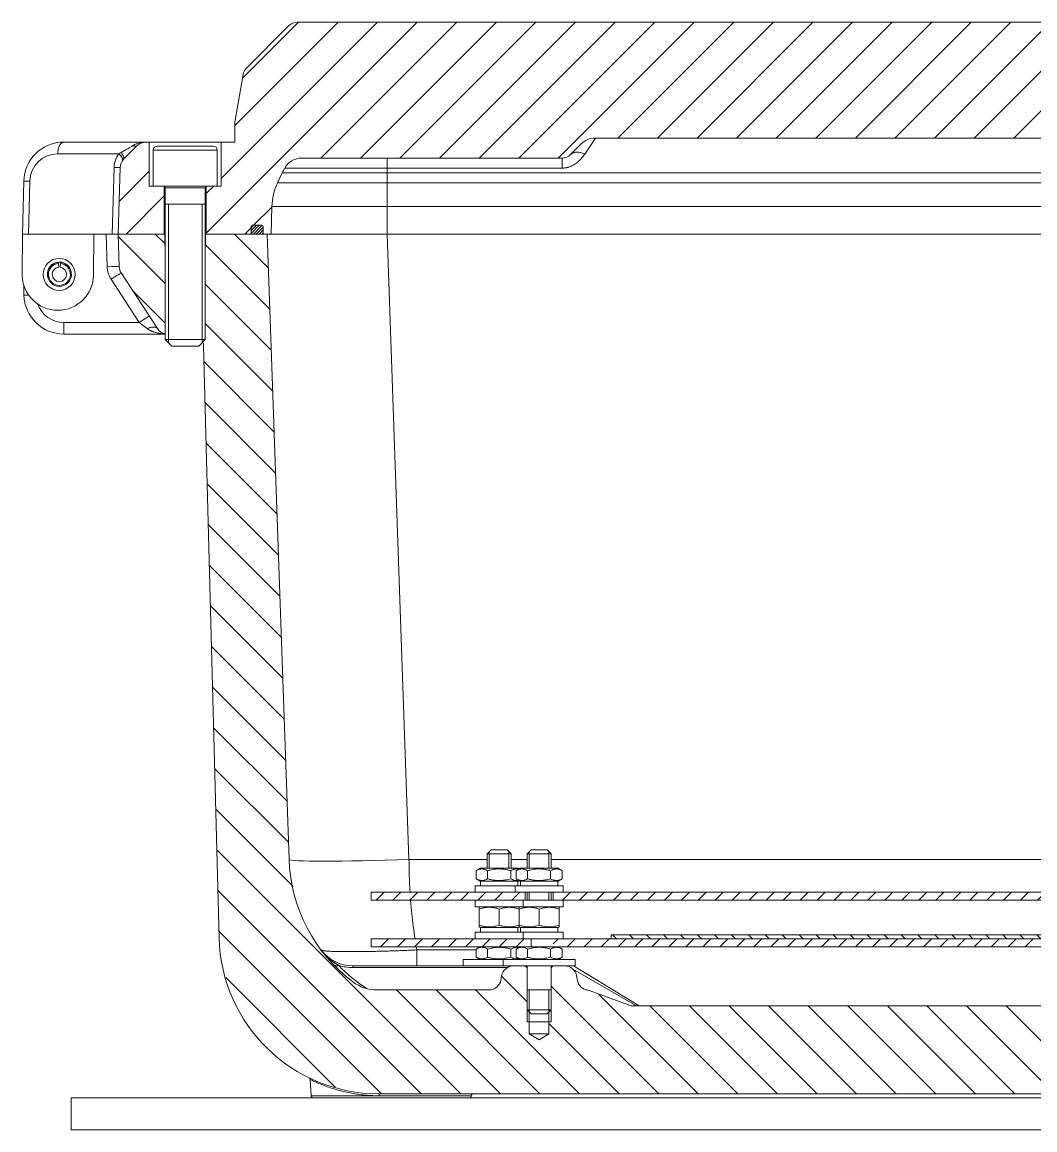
# Model space of a CAD drawing. Header units: millimetres. Extents: x -1133 to 1382, y -1174 to 1187.
# Drawn here: x -262.3 to -9, y 846.4 to 1123.4 of the extents above; entities that cross this region are included whole.
import ezdxf

# ---------------------------------------------------------------- set-up
doc = ezdxf.new("R2010")
doc.units = ezdxf.units.MM
doc.linetypes.add('K5LT_THIN', pattern=[0])
pattern_1 = [(45, (0, 0), (-2.12132, 2.12132), [])]

# ---------------------------------------------------------------- blocks, each defined once
blk = doc.blocks.new('U19')
h = blk.add_hatch()
h.set_pattern_fill('', angle=45, style=0, pattern_type=0)
h.set_pattern_definition(pattern_1)
h.paths.add_polyline_path([(-129.49, 903.85), (129.51, 903.85), (129.51, 905.85), (-129.49, 905.85)])
h.paths.add_polyline_path([(-174.99, 903.85), (-136.49, 903.85), (-136.49, 905.85), (-174.99, 905.85)])
h.paths.add_polyline_path([(136.51, 903.85), (175.01, 903.85), (175.01, 905.85), (136.51, 905.85)])
h = blk.add_hatch()
h.set_pattern_fill('', angle=-45, style=0, pattern_type=0)
h.set_pattern_definition([(-45, (0, 0), (2.12132, 2.12132), [])])
h.paths.add_polyline_path([(115.01, 895.25), (-114.99, 895.25), (-114.99, 894.25), (115.01, 894.25)])
h = blk.add_hatch()
h.set_pattern_fill('', angle=45, style=0, pattern_type=0)
h.set_pattern_definition(pattern_1)
h.paths.add_polyline_path([(-129.49, 892.25), (129.51, 892.25), (129.51, 894.25), (-129.49, 894.25)])
h.paths.add_polyline_path([(-174.99, 892.25), (-136.49, 892.25), (-136.49, 894.25), (-174.99, 894.25)])
h.paths.add_polyline_path([(136.51, 892.25), (175.01, 892.25), (175.01, 894.25), (136.51, 894.25)])
at = {"color": 7, "linetype": 'K5LT_THIN', "lineweight": 18}
for p, q in [((-145.99, 915.45), (-144.99, 916.45)), ((-145.99, 911.85), (-145.99, 915.45)), ((-145.99, 915.45), (-142.99, 915.45)), ((-145.45, 915.45), (-145.45, 915.99)), ((-145.45, 911.85), (-145.45, 915.45)), ((-144.99, 916.45), (-142.99, 916.45)), ((-142.99, 916.45), (-140.99, 916.45)), ((-142.99, 915.45), (-139.99, 915.45)), ((-139.99, 915.45), (-140.99, 916.45)), ((-140.53, 915.45), (-140.53, 915.99)), ((-140.53, 911.85), (-140.53, 915.45)), ((-139.99, 911.85), (-139.99, 915.45)), ((-135.99, 915.45), (-134.99, 916.45)), ((-135.99, 911.85), (-135.99, 915.45)), ((-135.99, 915.45), (-132.99, 915.45)), ((-135.45, 915.45), (-135.45, 915.99)), ((-135.45, 911.85), (-135.45, 915.45)), ((-134.99, 916.45), (-132.99, 916.45)), ((-132.99, 916.45), (-130.99, 916.45)), ((-132.99, 915.45), (-129.99, 915.45)), ((-129.99, 915.45), (-130.99, 916.45)), ((-130.53, 915.45), (-130.53, 915.99)), ((-130.53, 911.85), (-130.53, 915.45)), ((-129.99, 911.85), (-129.99, 915.45)), ((-148.76, 911.26), (-147.74, 911.85)), ((-138.24, 911.85), (-147.74, 911.85)), ((-135.99, 914.05), (-139.99, 914.05)), ((-138.76, 911.26), (-137.74, 911.85)), ((-137.99, 911.7), (-138.24, 911.85)), ((-128.24, 911.85), (-137.74, 911.85)), ((-127.21, 911.26), (-128.24, 911.85)), ((-148.76, 909.24), (-148.76, 911.26)), ((-147.74, 908.65), (-148.76, 909.24)), ((-138.24, 908.65), (-147.74, 908.65)), ((-147.64, 907.45), (-147.64, 908.65)), ((-145.87, 909.24), (-145.87, 911.26)), ((-140.1, 909.24), (-140.1, 911.26)), ((-138.76, 909.24), (-138.76, 911.26)), ((-137.74, 908.65), (-138.76, 909.24)), ((-138.34, 907.45), (-138.34, 908.65)), ((-138.24, 908.65), (-137.99, 908.79)), ((-128.24, 908.65), (-137.74, 908.65)), ((-137.64, 907.45), (-137.64, 908.65)), ((-135.87, 909.24), (-135.87, 911.26)), ((-130.1, 909.24), (-130.1, 911.26)), ((-128.34, 907.45), (-128.34, 908.65)), ((-128.24, 908.65), (-127.21, 909.24)), ((-127.21, 909.24), (-127.21, 911.26)), ((-174.99, 905.85), (-174.99, 903.85)), ((-138.99, 905.85), (-174.99, 905.85)), ((-148.99, 905.85), (-148.99, 907.45)), ((-148.99, 907.45), (-138.99, 907.45)), ((-138.99, 907.45), (-126.99, 907.45)), ((-138.99, 905.85), (-138.99, 907.45)), ((-138.99, 905.85), (-126.99, 905.85)), ((-136.49, 903.85), (-136.49, 905.85)), ((-135.99, 903.85), (-135.99, 905.85)), ((-135.45, 903.85), (-135.45, 905.85)), ((-130.53, 903.85), (-130.53, 905.85)), ((-129.99, 903.85), (-129.99, 905.85)), ((-129.49, 903.85), (-129.49, 905.85)), ((-126.99, 905.85), (-126.99, 907.45)), ((127.01, 905.85), (-126.99, 905.85)), ((-148.99, 903.85), (-174.99, 903.85)), ((-148.99, 903.85), (-136.99, 903.85)), ((-148.99, 902.25), (-148.99, 903.85)), ((-136.99, 902.25), (-136.99, 903.85)), ((-136.99, 903.85), (-126.99, 903.85)), ((-126.99, 902.25), (-126.99, 903.85)), ((127.01, 903.85), (-126.99, 903.85)), ((-148.99, 902.25), (-136.99, 902.25)), ((-147.74, 902.25), (-147.99, 902.1)), ((-147.74, 902.25), (-147.99, 902.1)), ((-147.99, 901.66), (-147.99, 902.1)), ((-147.99, 901.66), (-147.99, 897.64)), ((-142.99, 901.66), (-142.99, 897.64)), ((-138.24, 902.25), (-137.99, 902.1)), ((-138.24, 902.25), (-137.99, 902.1)), ((-137.74, 902.25), (-137.99, 902.1)), ((-137.99, 902.1), (-137.99, 901.66)), ((-137.99, 901.66), (-137.99, 897.64)), ((-136.99, 902.25), (-126.99, 902.25)), ((-132.99, 901.66), (-132.99, 897.64)), ((-128.24, 902.25), (-127.99, 902.1)), ((-127.99, 902.1), (-127.99, 901.66)), ((-127.99, 901.66), (-127.99, 897.64)), ((-147.99, 897.19), (-147.99, 897.64)), ((-137.99, 897.64), (-137.99, 897.19)), ((-127.99, 897.64), (-127.99, 897.19)), ((-136.99, 895.85), (-148.99, 895.85)), ((-148.99, 895.85), (-148.99, 894.25)), ((-147.99, 897.19), (-147.74, 897.05)), ((-147.99, 897.19), (-147.74, 897.05)), ((-147.74, 897.05), (-138.24, 897.05)), ((-138.34, 897.05), (-138.34, 895.85)), ((-137.99, 897.19), (-138.24, 897.05)), ((-137.99, 897.19), (-138.24, 897.05)), ((-137.99, 897.19), (-137.74, 897.05)), ((-137.74, 897.05), (-128.24, 897.05)), ((-136.99, 895.85), (-136.99, 894.25)), ((-126.99, 895.85), (-136.99, 895.85)), ((-128.34, 897.05), (-128.34, 895.85)), ((-127.99, 897.19), (-128.24, 897.05)), ((-126.99, 895.85), (-126.99, 894.25)), ((-114.99, 894.25), (-114.99, 895.25)), ((-114.99, 895.25), (115.01, 895.25)), ((-174.99, 892.25), (-174.99, 894.25)), ((-174.99, 894.25), (-134.99, 894.25)), ((-174.99, 892.25), (-134.99, 892.25)), ((-148.76, 891.66), (-147.74, 892.25)), ((-138.76, 891.66), (-137.74, 892.25)), ((-137.99, 892.1), (-138.24, 892.25)), ((-134.99, 892.25), (-134.99, 894.25)), ((-134.99, 894.25), (135.01, 894.25)), ((-134.99, 892.25), (135.01, 892.25)), ((-127.21, 891.66), (-128.24, 892.25)), ((-148.76, 889.64), (-148.76, 891.66)), ((-147.74, 889.05), (-148.76, 889.64)), ((-145.87, 889.64), (-145.87, 891.66)), ((-140.1, 889.64), (-140.1, 891.66)), ((-138.76, 889.64), (-138.76, 891.66)), ((-137.74, 889.05), (-138.76, 889.64)), ((-138.24, 889.05), (-137.99, 889.19)), ((-135.87, 889.64), (-135.87, 891.66)), ((-130.1, 889.64), (-130.1, 891.66)), ((-128.24, 889.05), (-127.21, 889.64)), ((-127.21, 889.64), (-127.21, 891.66)), ((-151.99, 887.45), (-151.99, 889.05)), ((-151.99, 889.05), (-141.99, 889.05)), ((-151.99, 887.45), (-141.99, 887.45)), ((-141.99, 889.05), (-123.99, 889.05)), ((-141.99, 887.45), (-141.99, 889.05)), ((-141.99, 887.45), (-123.99, 887.45)), ((-135.99, 876.45), (-135.99, 887.45)), ((-129.99, 876.45), (-129.99, 887.45)), ((-123.99, 887.45), (-123.99, 889.05)), ((-135.99, 881.45), (-132.99, 881.45)), ((-135.45, 876.45), (-135.45, 881.45)), ((-132.99, 881.45), (-129.99, 881.45)), ((-130.53, 876.45), (-130.53, 881.45)), ((-135.99, 876.45), (-134.99, 875.45)), ((-135.99, 876.45), (-132.99, 876.45)), ((-134.99, 875.45), (-132.99, 875.45)), ((-132.99, 876.45), (-129.99, 876.45)), ((-132.99, 875.45), (-130.99, 875.45)), ((-129.99, 876.45), (-130.99, 875.45))]:
    blk.add_line(p, q, dxfattribs=at)
for centre, start_param, end_param in [((-142.99, 897.68), 4.761564, 4.855965), ((-142.99, 895.22), 4.616121, 4.663214), ((-132.99, 897.68), 4.761564, 4.855965), ((-132.99, 895.22), 4.616121, 4.663214)]:
    blk.add_ellipse(centre, major_axis=(0, -12.78), ratio=0.36397, start_param=start_param, end_param=end_param, dxfattribs=at)
for points, knots in [([(-145.87, 911.26), (-146.07, 911.37), (-146.34, 911.5), (-146.69, 911.62), (-146.9, 911.67), (-147.09, 911.69), (-147.27, 911.7), (-147.46, 911.7), (-147.67, 911.68), (-147.93, 911.62), (-148.29, 911.5), (-148.58, 911.36), (-148.76, 911.26)], [0, 0, 0, 0, 2.66649, 3.810425, 4.700444, 5.503844, 6.294351, 7.038845, 8.091005, 9.12096, 10.454936, 13, 13, 13, 13]), ([(-140.1, 911.26), (-140.35, 911.33), (-140.74, 911.43), (-141.3, 911.55), (-141.74, 911.62), (-142.16, 911.67), (-142.54, 911.69), (-142.89, 911.7), (-143.22, 911.7), (-143.6, 911.68), (-144.06, 911.64), (-144.84, 911.53), (-145.46, 911.38), (-145.87, 911.26)], [0, 0, 0, 0, 1.896477, 2.871604, 4.103535, 5.062016, 5.927217, 6.778532, 7.580294, 8.339144, 9.455768, 10.905857, 14, 14, 14, 14]), ([(-138.11, 911.63), (-138.18, 911.65), (-138.33, 911.68), (-138.56, 911.7), (-138.75, 911.7), (-138.91, 911.69), (-139.06, 911.67), (-139.24, 911.63), (-139.59, 911.52), (-139.88, 911.38), (-140.1, 911.26)], [0, 0, 0, 0, 1.222681, 2.461846, 3.711825, 4.338362, 5.163593, 6.155886, 7.290889, 11, 11, 11, 11]), ([(-135.87, 911.26), (-136.07, 911.37), (-136.34, 911.5), (-136.69, 911.62), (-136.9, 911.67), (-137.09, 911.69), (-137.27, 911.7), (-137.46, 911.7), (-137.67, 911.68), (-137.93, 911.62), (-138.29, 911.5), (-138.58, 911.36), (-138.76, 911.26)], [0, 0, 0, 0, 2.66649, 3.810425, 4.700444, 5.503844, 6.294351, 7.038845, 8.091005, 9.12096, 10.454936, 13, 13, 13, 13]), ([(-130.1, 911.26), (-130.35, 911.33), (-130.74, 911.43), (-131.3, 911.55), (-131.74, 911.62), (-132.16, 911.67), (-132.54, 911.69), (-132.89, 911.7), (-133.22, 911.7), (-133.6, 911.68), (-134.06, 911.64), (-134.84, 911.53), (-135.46, 911.38), (-135.87, 911.26)], [0, 0, 0, 0, 1.896477, 2.871604, 4.103535, 5.062016, 5.927217, 6.778532, 7.580294, 8.339144, 9.455768, 10.905857, 14, 14, 14, 14]), ([(-127.21, 911.26), (-127.41, 911.37), (-127.68, 911.5), (-128.03, 911.62), (-128.24, 911.67), (-128.43, 911.69), (-128.61, 911.7), (-128.8, 911.7), (-129.01, 911.68), (-129.27, 911.62), (-129.63, 911.5), (-129.92, 911.36), (-130.1, 911.26)], [0, 0, 0, 0, 2.66649, 3.810425, 4.700444, 5.503844, 6.294351, 7.038845, 8.091005, 9.12096, 10.454936, 13, 13, 13, 13]), ([(-148.76, 909.24), (-148.57, 909.13), (-148.29, 908.99), (-147.94, 908.88), (-147.73, 908.83), (-147.54, 908.8), (-147.37, 908.79), (-147.17, 908.79), (-146.96, 908.82), (-146.7, 908.87), (-146.34, 908.99), (-146.06, 909.13), (-145.87, 909.24)], [0, 0, 0, 0, 2.66649, 3.810425, 4.700444, 5.503844, 6.294351, 7.038845, 8.091005, 9.12096, 10.454936, 13, 13, 13, 13]), ([(-145.87, 909.24), (-145.62, 909.16), (-145.23, 909.06), (-144.67, 908.95), (-144.23, 908.88), (-143.81, 908.83), (-143.44, 908.8), (-143.09, 908.79), (-142.75, 908.79), (-142.38, 908.81), (-141.91, 908.85), (-141.13, 908.97), (-140.51, 909.12), (-140.1, 909.24)], [0, 0, 0, 0, 1.896477, 2.871604, 4.103535, 5.062016, 5.927217, 6.778532, 7.580294, 8.339144, 9.455768, 10.905857, 14, 14, 14, 14]), ([(-140.1, 909.24), (-139.99, 909.17), (-139.81, 909.08), (-139.57, 908.97), (-139.35, 908.9), (-139.12, 908.84), (-138.89, 908.8), (-138.7, 908.79), (-138.52, 908.79), (-138.32, 908.81), (-138.18, 908.84), (-138.11, 908.86)], [0, 0, 0, 0, 2.124958, 3.286134, 4.411375, 6.125972, 7.340072, 8.514982, 9.485884, 10.646913, 12, 12, 12, 12]), ([(-138.76, 909.24), (-138.57, 909.13), (-138.29, 908.99), (-137.94, 908.88), (-137.73, 908.83), (-137.54, 908.8), (-137.37, 908.79), (-137.17, 908.79), (-136.96, 908.82), (-136.7, 908.87), (-136.34, 908.99), (-136.06, 909.13), (-135.87, 909.24)], [0, 0, 0, 0, 2.66649, 3.810425, 4.700444, 5.503844, 6.294351, 7.038845, 8.091005, 9.12096, 10.454936, 13, 13, 13, 13]), ([(-135.87, 909.24), (-135.62, 909.16), (-135.23, 909.06), (-134.67, 908.95), (-134.23, 908.88), (-133.81, 908.83), (-133.44, 908.8), (-133.09, 908.79), (-132.75, 908.79), (-132.38, 908.81), (-131.91, 908.85), (-131.13, 908.97), (-130.51, 909.12), (-130.1, 909.24)], [0, 0, 0, 0, 1.896477, 2.871604, 4.103535, 5.062016, 5.927217, 6.778532, 7.580294, 8.339144, 9.455768, 10.905857, 14, 14, 14, 14]), ([(-130.1, 909.24), (-129.91, 909.13), (-129.63, 908.99), (-129.28, 908.88), (-129.07, 908.83), (-128.88, 908.8), (-128.71, 908.79), (-128.51, 908.79), (-128.3, 908.82), (-128.04, 908.87), (-127.68, 908.99), (-127.4, 909.13), (-127.21, 909.24)], [0, 0, 0, 0, 2.66649, 3.810425, 4.700444, 5.503844, 6.294351, 7.038845, 8.091005, 9.12096, 10.454936, 13, 13, 13, 13]), ([(-142.99, 901.66), (-143.27, 901.75), (-143.68, 901.87), (-144.23, 901.99), (-144.59, 902.05), (-144.94, 902.08), (-145.25, 902.1), (-145.59, 902.11), (-145.97, 902.09), (-146.42, 902.04), (-147.09, 901.93), (-147.63, 901.78), (-147.99, 901.66)], [0, 0, 0, 0, 2.259309, 3.219175, 4.306071, 5.100503, 5.904859, 6.674572, 7.743491, 8.780356, 10.126867, 13, 13, 13, 13]), ([(-137.99, 901.66), (-138.27, 901.75), (-138.68, 901.87), (-139.23, 901.99), (-139.59, 902.05), (-139.94, 902.08), (-140.25, 902.1), (-140.59, 902.11), (-140.97, 902.09), (-141.42, 902.04), (-142.09, 901.93), (-142.63, 901.78), (-142.99, 901.66)], [0, 0, 0, 0, 2.259309, 3.219175, 4.306071, 5.100503, 5.904859, 6.674572, 7.743491, 8.780356, 10.126867, 13, 13, 13, 13]), ([(-132.99, 901.66), (-133.27, 901.75), (-133.68, 901.87), (-134.23, 901.99), (-134.59, 902.05), (-134.94, 902.08), (-135.25, 902.1), (-135.59, 902.11), (-135.97, 902.09), (-136.42, 902.04), (-137.09, 901.93), (-137.63, 901.78), (-137.99, 901.66)], [0, 0, 0, 0, 2.259309, 3.219175, 4.306071, 5.100503, 5.904859, 6.674572, 7.743491, 8.780356, 10.126867, 13, 13, 13, 13]), ([(-127.99, 901.66), (-128.27, 901.75), (-128.68, 901.87), (-129.23, 901.99), (-129.59, 902.05), (-129.94, 902.08), (-130.25, 902.1), (-130.59, 902.11), (-130.97, 902.09), (-131.42, 902.04), (-132.09, 901.93), (-132.63, 901.78), (-132.99, 901.66)], [0, 0, 0, 0, 2.259309, 3.219175, 4.306071, 5.100503, 5.904859, 6.674572, 7.743491, 8.780356, 10.126867, 13, 13, 13, 13]), ([(-147.99, 897.64), (-147.7, 897.54), (-147.3, 897.43), (-146.75, 897.31), (-146.38, 897.25), (-146.03, 897.21), (-145.72, 897.19), (-145.38, 897.19), (-145.01, 897.21), (-144.56, 897.25), (-143.88, 897.37), (-143.35, 897.52), (-142.99, 897.64)], [0, 0, 0, 0, 2.259309, 3.219175, 4.306071, 5.100503, 5.904859, 6.674572, 7.743491, 8.780356, 10.126867, 13, 13, 13, 13]), ([(-142.99, 897.64), (-142.7, 897.54), (-142.3, 897.43), (-141.75, 897.31), (-141.38, 897.25), (-141.03, 897.21), (-140.72, 897.19), (-140.38, 897.19), (-140.01, 897.21), (-139.56, 897.25), (-138.88, 897.37), (-138.35, 897.52), (-137.99, 897.64)], [0, 0, 0, 0, 2.259309, 3.219175, 4.306071, 5.100503, 5.904859, 6.674572, 7.743491, 8.780356, 10.126867, 13, 13, 13, 13]), ([(-137.99, 897.64), (-137.7, 897.54), (-137.3, 897.43), (-136.75, 897.31), (-136.38, 897.25), (-136.03, 897.21), (-135.72, 897.19), (-135.38, 897.19), (-135.01, 897.21), (-134.56, 897.25), (-133.88, 897.37), (-133.35, 897.52), (-132.99, 897.64)], [0, 0, 0, 0, 2.259309, 3.219175, 4.306071, 5.100503, 5.904859, 6.674572, 7.743491, 8.780356, 10.126867, 13, 13, 13, 13]), ([(-132.99, 897.64), (-132.7, 897.54), (-132.3, 897.43), (-131.75, 897.31), (-131.38, 897.25), (-131.03, 897.21), (-130.72, 897.19), (-130.38, 897.19), (-130.01, 897.21), (-129.56, 897.25), (-128.88, 897.37), (-128.35, 897.52), (-127.99, 897.64)], [0, 0, 0, 0, 2.259309, 3.219175, 4.306071, 5.100503, 5.904859, 6.674572, 7.743491, 8.780356, 10.126867, 13, 13, 13, 13]), ([(-145.87, 891.66), (-146.07, 891.77), (-146.34, 891.9), (-146.69, 892.02), (-146.9, 892.07), (-147.09, 892.09), (-147.27, 892.1), (-147.46, 892.1), (-147.67, 892.08), (-147.93, 892.02), (-148.29, 891.9), (-148.58, 891.76), (-148.76, 891.66)], [0, 0, 0, 0, 2.66649, 3.810425, 4.700444, 5.503844, 6.294351, 7.038845, 8.091005, 9.12096, 10.454936, 13, 13, 13, 13]), ([(-140.1, 891.66), (-140.35, 891.73), (-140.74, 891.83), (-141.3, 891.95), (-141.74, 892.02), (-142.16, 892.07), (-142.54, 892.09), (-142.89, 892.1), (-143.22, 892.1), (-143.6, 892.08), (-144.06, 892.04), (-144.84, 891.93), (-145.46, 891.78), (-145.87, 891.66)], [0, 0, 0, 0, 1.896477, 2.871604, 4.103535, 5.062016, 5.927217, 6.778532, 7.580294, 8.339144, 9.455768, 10.905857, 14, 14, 14, 14]), ([(-138.11, 892.03), (-138.18, 892.05), (-138.33, 892.08), (-138.56, 892.1), (-138.75, 892.1), (-138.91, 892.09), (-139.06, 892.07), (-139.24, 892.03), (-139.59, 891.92), (-139.88, 891.78), (-140.1, 891.66)], [0, 0, 0, 0, 1.222681, 2.461846, 3.711825, 4.338362, 5.163593, 6.155886, 7.290889, 11, 11, 11, 11]), ([(-135.87, 891.66), (-136.07, 891.77), (-136.34, 891.9), (-136.69, 892.02), (-136.9, 892.07), (-137.09, 892.09), (-137.27, 892.1), (-137.46, 892.1), (-137.67, 892.08), (-137.93, 892.02), (-138.29, 891.9), (-138.58, 891.76), (-138.76, 891.66)], [0, 0, 0, 0, 2.66649, 3.810425, 4.700444, 5.503844, 6.294351, 7.038845, 8.091005, 9.12096, 10.454936, 13, 13, 13, 13]), ([(-130.1, 891.66), (-130.35, 891.73), (-130.74, 891.83), (-131.3, 891.95), (-131.74, 892.02), (-132.16, 892.07), (-132.54, 892.09), (-132.89, 892.1), (-133.22, 892.1), (-133.6, 892.08), (-134.06, 892.04), (-134.84, 891.93), (-135.46, 891.78), (-135.87, 891.66)], [0, 0, 0, 0, 1.896477, 2.871604, 4.103535, 5.062016, 5.927217, 6.778532, 7.580294, 8.339144, 9.455768, 10.905857, 14, 14, 14, 14]), ([(-127.21, 891.66), (-127.41, 891.77), (-127.68, 891.9), (-128.03, 892.02), (-128.24, 892.07), (-128.43, 892.09), (-128.61, 892.1), (-128.8, 892.1), (-129.01, 892.08), (-129.27, 892.02), (-129.63, 891.9), (-129.92, 891.76), (-130.1, 891.66)], [0, 0, 0, 0, 2.66649, 3.810425, 4.700444, 5.503844, 6.294351, 7.038845, 8.091005, 9.12096, 10.454936, 13, 13, 13, 13]), ([(-148.76, 889.64), (-148.57, 889.53), (-148.29, 889.39), (-147.94, 889.28), (-147.73, 889.23), (-147.54, 889.2), (-147.37, 889.19), (-147.17, 889.19), (-146.96, 889.22), (-146.7, 889.27), (-146.34, 889.39), (-146.06, 889.53), (-145.87, 889.64)], [0, 0, 0, 0, 2.66649, 3.810425, 4.700444, 5.503844, 6.294351, 7.038845, 8.091005, 9.12096, 10.454936, 13, 13, 13, 13]), ([(-145.87, 889.64), (-145.62, 889.56), (-145.23, 889.46), (-144.67, 889.35), (-144.23, 889.28), (-143.81, 889.23), (-143.44, 889.2), (-143.09, 889.19), (-142.75, 889.19), (-142.38, 889.21), (-141.91, 889.25), (-141.13, 889.37), (-140.51, 889.52), (-140.1, 889.64)], [0, 0, 0, 0, 1.896477, 2.871604, 4.103535, 5.062016, 5.927217, 6.778532, 7.580294, 8.339144, 9.455768, 10.905857, 14, 14, 14, 14]), ([(-140.1, 889.64), (-139.99, 889.57), (-139.81, 889.48), (-139.57, 889.37), (-139.35, 889.3), (-139.12, 889.24), (-138.89, 889.2), (-138.7, 889.19), (-138.52, 889.19), (-138.32, 889.21), (-138.18, 889.24), (-138.11, 889.26)], [0, 0, 0, 0, 2.124958, 3.286134, 4.411375, 6.125972, 7.340072, 8.514982, 9.485884, 10.646913, 12, 12, 12, 12]), ([(-138.76, 889.64), (-138.57, 889.53), (-138.29, 889.39), (-137.94, 889.28), (-137.73, 889.23), (-137.54, 889.2), (-137.37, 889.19), (-137.17, 889.19), (-136.96, 889.22), (-136.7, 889.27), (-136.34, 889.39), (-136.06, 889.53), (-135.87, 889.64)], [0, 0, 0, 0, 2.66649, 3.810425, 4.700444, 5.503844, 6.294351, 7.038845, 8.091005, 9.12096, 10.454936, 13, 13, 13, 13]), ([(-135.87, 889.64), (-135.62, 889.56), (-135.23, 889.46), (-134.67, 889.35), (-134.23, 889.28), (-133.81, 889.23), (-133.44, 889.2), (-133.09, 889.19), (-132.75, 889.19), (-132.38, 889.21), (-131.91, 889.25), (-131.13, 889.37), (-130.51, 889.52), (-130.1, 889.64)], [0, 0, 0, 0, 1.896477, 2.871604, 4.103535, 5.062016, 5.927217, 6.778532, 7.580294, 8.339144, 9.455768, 10.905857, 14, 14, 14, 14]), ([(-130.1, 889.64), (-129.91, 889.53), (-129.63, 889.39), (-129.28, 889.28), (-129.07, 889.23), (-128.88, 889.2), (-128.71, 889.19), (-128.51, 889.19), (-128.3, 889.22), (-128.04, 889.27), (-127.68, 889.39), (-127.4, 889.53), (-127.21, 889.64)], [0, 0, 0, 0, 2.66649, 3.810425, 4.700444, 5.503844, 6.294351, 7.038845, 8.091005, 9.12096, 10.454936, 13, 13, 13, 13])]:
    blk.add_open_spline(points, degree=3, knots=knots, dxfattribs=at)
blk.add_open_spline([(-127.48, 889.05), (-127.53, 889.07), (-127.63, 889.11), (-127.78, 889.17), (-127.88, 889.2), (-127.93, 889.22)], degree=3, dxfattribs=at)
blk = doc.blocks.new('U18')
h = blk.add_hatch()
h.set_pattern_fill('', angle=45, style=0, pattern_type=0)
h.set_pattern_definition([(45, (0, 0), (-4.949747, 4.949747), [])])
h.paths.add_polyline_path([(-212.49, 1082.45), (-216.09, 1082.45), (-216.24, 1082.42), (-216.24, 1070.45), (-205.19, 1070.45), (-205.05, 1070.51), (-204.99, 1070.65), (-204.99, 1072.25), (-204.87, 1072.53), (-204.59, 1072.65), (-202.39, 1072.65), (-202.1, 1072.53), (-201.99, 1072.25), (-201.99, 1070.65), (-201.93, 1070.51), (-201.79, 1070.45), (-199.99, 1070.45), (-199.81, 1077.33), (-198.89, 1082.12), (-198.41, 1083.28), (-197.24, 1085.79), (-196.63, 1086.95), (-194.61, 1088.88), (-192.3, 1089.45), (-127.23, 1089.45), (-125.22, 1090.22), (-125.11, 1090.33), (-122.45, 1092.98), (-120, 1094.33), (-118.92, 1094.45), (118.94, 1094.45), (121.63, 1093.66), (122.48, 1092.98), (125.13, 1090.33), (127.1, 1089.45), (127.26, 1089.45), (192.33, 1089.45), (195.02, 1088.66), (196.66, 1086.95), (197.26, 1085.79), (198.43, 1083.28), (199.75, 1078.57), (199.83, 1077.33), (200.01, 1070.45), (201.81, 1070.45), (201.95, 1070.51), (202.01, 1070.65), (202.01, 1072.25), (202.13, 1072.53), (202.41, 1072.65), (204.61, 1072.65), (204.9, 1072.53), (205.01, 1072.25), (205.01, 1070.65), (205.07, 1070.51), (205.21, 1070.45), (216.26, 1070.45), (216.26, 1082.42), (216.11, 1082.45), (212.51, 1082.45), (212.51, 1093.45), (209.13, 1093.45), (209.13, 1098.45), (207.03, 1110.38), (206.2, 1111.98), (195.6, 1122.57), (193.63, 1123.44), (193.48, 1123.45), (-193.45, 1123.45), (-195.46, 1122.67), (-195.58, 1122.57), (-206.17, 1111.98), (-207, 1110.38), (-209.11, 1098.45), (-209.11, 1093.45), (-212.49, 1093.45)])
h.paths.add_polyline_path([(-226.89, 1082.45), (-230.49, 1082.45), (-230.49, 1093.45), (-231.39, 1093.45), (-233.4, 1092.67), (-233.51, 1092.57), (-236.92, 1089.16), (-237.8, 1087.19), (-237.8, 1087.12), (-238.24, 1070.45), (-226.74, 1070.45), (-226.74, 1082.42)])
h.paths.add_polyline_path([(230.51, 1082.45), (226.91, 1082.45), (226.76, 1082.42), (226.76, 1070.45), (238.26, 1070.45), (237.83, 1087.12), (237, 1089.11), (236.95, 1089.16), (233.54, 1092.57), (231.57, 1093.44), (231.42, 1093.45), (230.51, 1093.45)])
h = blk.add_hatch()
h.set_pattern_fill('', angle=45, style=0, pattern_type=0)
h.set_pattern_definition([(45, (0, 0), (-0.3535534, 0.3535534), [])])
h.paths.add_polyline_path([(-202.39, 1072.65), (-204.59, 1072.65), (-204.87, 1072.53), (-204.99, 1072.25), (-204.99, 1070.65), (-205.05, 1070.51), (-205.19, 1070.45), (-201.79, 1070.45), (-201.93, 1070.51), (-201.99, 1070.65), (-201.99, 1072.25), (-202.1, 1072.53)])
h.paths.add_polyline_path([(204.61, 1072.65), (202.41, 1072.65), (202.13, 1072.53), (202.01, 1072.25), (202.01, 1070.65), (201.95, 1070.51), (201.81, 1070.45), (205.21, 1070.45), (205.07, 1070.51), (205.01, 1070.65), (205.01, 1072.25), (204.9, 1072.53)])
h = blk.add_hatch()
h.set_pattern_fill('', angle=-45, style=0, pattern_type=0)
h.set_pattern_definition([(-45, (0, 0), (4.949747, 4.949747), [])])
h.paths.add_polyline_path([(136.01, 881.45), (136.01, 876.45), (135.47, 875.91), (135.47, 870.45), (133.01, 868.97), (130.55, 870.45), (130.55, 875.91), (130.01, 876.45), (130.01, 881.45), (130.01, 886.99), (129.55, 887.45), (126.59, 887.45), (124.58, 886.67), (123.63, 884.97), (123.43, 883.83), (122.99, 882.71), (122.13, 881.85), (121.01, 881.4), (120.52, 881.27), (110.02, 877.45), (-110, 877.45), (-120.49, 881.27), (-120.98, 881.4), (-122.11, 881.85), (-122.96, 882.71), (-123.41, 883.83), (-123.61, 884.97), (-124.72, 886.81), (-126.56, 887.45), (-129.53, 887.45), (-129.99, 886.99), (-129.99, 881.45), (-129.99, 876.45), (-130.53, 875.91), (-130.53, 870.45), (-132.99, 868.97), (-135.45, 870.45), (-135.45, 875.91), (-135.99, 876.45), (-135.99, 881.45), (-135.99, 886.99), (-136.45, 887.45), (-139.41, 887.45), (-141.42, 886.67), (-142.37, 884.97), (-142.55, 883.93), (-143.66, 882.08), (-145.5, 881.45), (-173.55, 881.45), (-177.45, 882.24), (-179.55, 883.45), (-185.43, 888.86), (-190.12, 895.33), (-193.43, 902.6), (-195.23, 910.38), (-195.53, 914.05), (-200.99, 1070.45), (-216.39, 1070.45), (-216.39, 1067.45), (-216.49, 1067.39), (-216.49, 1044.05), (-217.08, 1043.45), (-216.91, 1042.53), (-213.03, 894.4), (-212.03, 886.47), (-209.46, 878.91), (-205.45, 872), (-200.14, 866.02), (-193.75, 861.23), (-186.54, 857.79), (-178.79, 855.86), (-173.05, 855.45), (173.07, 855.45), (181.02, 856.25), (188.65, 858.61), (195.67, 862.44), (201.78, 867.59), (206.74, 873.85), (210.36, 880.97), (212.49, 888.67), (213.06, 894.4), (216.94, 1042.53), (217.11, 1043.45), (216.51, 1044.05), (216.51, 1067.39), (216.41, 1067.45), (216.41, 1070.45), (201.01, 1070.45), (195.55, 914.05), (194.48, 906.13), (191.85, 898.59), (187.78, 891.72), (182.42, 885.79), (179.58, 883.45), (175.98, 881.74), (173.58, 881.45), (145.53, 881.45), (143.52, 882.22), (142.58, 883.93), (142.39, 884.97), (141.28, 886.81), (139.44, 887.45), (136.47, 887.45), (136.01, 886.99)])
h.paths.add_polyline_path([(-226.49, 1067.39), (-226.59, 1067.45), (-226.59, 1070.45), (-238.24, 1070.45), (-238.02, 1062.29), (-237.54, 1060.73), (-228.47, 1046.81), (-226.72, 1045.55), (-226.49, 1045.49)])
h.paths.add_polyline_path([(226.51, 1045.49), (228.36, 1046.61), (228.5, 1046.81), (237.56, 1060.73), (238.05, 1062.29), (238.26, 1070.45), (226.61, 1070.45), (226.61, 1067.45), (226.51, 1067.39)])
at = {"color": 7, "linetype": 'K5LT_THIN', "lineweight": 18}
for p, q in [((-195.58, 1122.57), (-206.17, 1111.98)), ((193.48, 1123.45), (-193.45, 1123.45)), ((-207, 1110.38), (-209.11, 1098.45)), ((-209.11, 1098.45), (-209.11, 1093.45)), ((-121.57, 1090.46), (-118.92, 1094.45)), ((-118.92, 1094.45), (118.94, 1094.45)), ((-251.89, 1093.45), (-231.39, 1093.45)), ((-233.51, 1092.57), (-236.92, 1089.16)), ((-230.49, 1093.45), (-231.39, 1093.45)), ((-212.49, 1093.45), (-230.49, 1093.45)), ((-230.49, 1082.45), (-230.49, 1093.45)), ((-229.49, 1091.45), (-229.49, 1082.45)), ((-213.49, 1091.45), (-229.49, 1091.45)), ((-214.49, 1092.45), (-228.49, 1092.45)), ((-213.49, 1091.45), (-213.49, 1082.45)), ((-212.49, 1082.45), (-212.49, 1093.45)), ((-209.11, 1093.45), (-212.49, 1093.45)), ((-122.45, 1092.98), (-125.11, 1090.33)), ((-253.39, 1090.53), (-238.13, 1090.53)), ((-236.92, 1089.16), (-236.92, 1089.16)), ((-192.3, 1089.45), (-127.23, 1089.45)), ((-170.99, 1086.95), (-170.99, 1089.45)), ((-127.23, 1089.45), (-127.23, 1086.95)), ((-239.74, 1070.45), (-239.3, 1087.12)), ((-237.8, 1087.12), (-238.24, 1070.45)), ((-196.63, 1086.95), (-170.99, 1086.95)), ((-170.99, 1085.79), (-170.99, 1086.95)), ((-170.99, 1086.95), (-127.23, 1086.95)), ((-262.24, 1070.45), (-261.89, 1083.71)), ((-260.74, 1070.45), (-260.39, 1083.71)), ((-197.24, 1085.79), (-198.41, 1083.28)), ((-198.41, 1083.28), (-170.99, 1083.28)), ((-197.24, 1085.79), (-170.99, 1085.79)), ((-170.99, 1085.79), (171.01, 1085.79)), ((-170.99, 1085.79), (-170.99, 1083.28)), ((-170.99, 1077.33), (-170.99, 1083.28)), ((-170.99, 1083.28), (171.01, 1083.28)), ((-230.49, 1082.45), (-229.49, 1082.45)), ((-213.49, 1082.45), (-229.49, 1082.45)), ((-226.74, 1070.45), (-226.74, 1082.42)), ((-226.49, 1082.05), (-226.49, 1044.05)), ((-221.49, 1082.05), (-226.49, 1082.05)), ((-216.49, 1082.05), (-221.49, 1082.05)), ((-216.49, 1082.05), (-216.49, 1044.05)), ((-216.24, 1070.45), (-216.24, 1082.42)), ((-213.49, 1082.45), (-212.49, 1082.45)), ((-221.49, 1077.95), (-226.49, 1077.95)), ((-225.67, 1077.95), (-225.67, 1044.05)), ((-216.49, 1077.95), (-221.49, 1077.95)), ((-217.3, 1077.95), (-217.3, 1044.05)), ((-199.81, 1077.33), (-199.99, 1070.45)), ((-199.81, 1077.33), (-170.99, 1077.33)), ((-170.99, 1077.33), (-170.99, 1070.45)), ((-170.99, 1077.33), (171.01, 1077.33)), ((-204.99, 1072.25), (-204.99, 1070.65)), ((-204.99, 1072.25), (-204.99, 1070.65)), ((-202.39, 1072.65), (-204.59, 1072.65)), ((-202.39, 1072.65), (-204.59, 1072.65)), ((-201.99, 1070.65), (-201.99, 1072.25)), ((-201.99, 1070.65), (-201.99, 1072.25)), ((-262.24, 1070.45), (-262.29, 1060.21)), ((-260.74, 1070.45), (-262.24, 1070.45)), ((-260.74, 1070.45), (-239.74, 1070.45)), ((-244.42, 1060.2), (-244.32, 1070.45)), ((-241.02, 1062.29), (-241.24, 1070.45)), ((-238.24, 1070.45), (-239.74, 1070.45)), ((-226.74, 1070.45), (-238.24, 1070.45)), ((-238.24, 1070.45), (-238.02, 1062.29)), ((-226.59, 1070.45), (-238.24, 1070.45)), ((-226.59, 1067.45), (-226.59, 1070.45)), ((-226.49, 1070.45), (-226.59, 1070.45)), ((-216.39, 1070.45), (-216.49, 1070.45)), ((-216.39, 1067.45), (-216.39, 1070.45)), ((-200.99, 1070.45), (-216.39, 1070.45)), ((-205.19, 1070.45), (-216.24, 1070.45)), ((-205.19, 1070.45), (-201.79, 1070.45)), ((-199.99, 1070.45), (-201.79, 1070.45)), ((-200.99, 1070.45), (-195.53, 914.05)), ((-199.99, 1070.45), (-170.99, 1070.45)), ((-165.54, 914.05), (-171, 1070.45)), ((171.01, 1070.45), (-170.99, 1070.45)), ((-226.49, 1067.45), (-226.59, 1067.45)), ((-226.49, 1067.39), (-226.59, 1067.45)), ((-226.49, 1067.39), (-226.49, 1045.49)), ((-216.39, 1067.45), (-216.49, 1067.45)), ((-216.49, 1067.39), (-216.39, 1067.45)), ((-216.49, 1067.39), (-216.49, 1045.45)), ((-253.2, 1063.36), (-253.18, 1063.11)), ((-253.18, 1063.11), (-253.11, 1062.16)), ((-252.79, 1062.16), (-252.7, 1063.11)), ((-252.67, 1063.35), (-252.7, 1063.11)), ((-233.01, 1048.37), (-240.05, 1059.17)), ((-228.47, 1046.81), (-237.54, 1060.73)), ((-261.84, 1055.19), (-261.9, 1057.72)), ((-251.84, 1048.37), (-233.01, 1048.37)), ((-251.84, 1048.37), (-251.84, 1045.45)), ((-233.01, 1048.37), (-230.98, 1046.81)), ((-251.84, 1045.45), (-226.49, 1045.45)), ((-226.49, 1044.05), (-224.89, 1042.45)), ((-221.49, 1044.05), (-226.49, 1044.05)), ((-225.67, 1044.05), (-225.67, 1043.24)), ((-221.49, 1042.45), (-224.89, 1042.45)), ((-216.49, 1044.05), (-221.49, 1044.05)), ((-218.09, 1042.45), (-221.49, 1042.45)), ((-216.49, 1044.05), (-218.09, 1042.45)), ((-217.3, 1044.05), (-217.3, 1043.24)), ((-216.91, 1042.53), (-213.03, 894.4)), ((-145.99, 914.05), (-165.54, 914.05)), ((130.01, 914.05), (-129.99, 914.05)), ((-187.53, 891.43), (-187.55, 891.45)), ((-187.53, 891.43), (-187.55, 891.45)), ((-187.53, 891.43), (-187.55, 891.45)), ((-148.76, 891.45), (-163.55, 891.45)), ((-179.55, 887.05), (-179.55, 887.45)), ((-179.55, 887.45), (-141.99, 887.45)), ((-179.55, 887.05), (-140.91, 887.05)), ((-135.99, 886.99), (-136.45, 887.45)), ((-135.99, 886.99), (-135.99, 873.45)), ((-129.99, 886.99), (-129.53, 887.45)), ((-129.99, 886.99), (-129.99, 873.45)), ((-125.99, 887.45), (-125.83, 887.36)), ((-107.96, 877.45), (-124.41, 887.45)), ((-108.67, 877.45), (-124.41, 886.54)), ((-142.55, 883.93), (-142.37, 884.97)), ((-123.41, 883.83), (-123.61, 884.97)), ((-145.5, 881.45), (-173.55, 881.45)), ((-110, 877.45), (-120.49, 881.27)), ((-135.45, 876.45), (-135.45, 875.91)), ((-135.45, 870.45), (-135.45, 875.91)), ((-130.53, 876.45), (-130.53, 875.91)), ((-130.53, 870.45), (-130.53, 875.91)), ((110.02, 877.45), (-110, 877.45)), ((-135.45, 873.45), (-135.99, 873.45)), ((-130.53, 873.45), (-135.45, 873.45)), ((-129.99, 873.45), (-130.53, 873.45)), ((-130.53, 870.45), (-135.45, 870.45)), ((-132.99, 868.97), (-135.45, 870.45)), ((-132.99, 868.97), (-130.53, 870.45)), ((-190.23, 859.04), (-190.01, 854.92)), ((-249.99, 854.45), (-249.99, 846.45)), ((250.01, 854.45), (-249.99, 854.45)), ((-149.96, 854.92), (-190.01, 854.92)), ((-173.05, 855.45), (173.07, 855.45)), ((-149.96, 854.97), (-172.97, 854.97)), ((-149.96, 854.97), (-149.96, 854.92)), ((250.01, 846.45), (-249.99, 846.45))]:
    blk.add_line(p, q, dxfattribs=at)
blk.add_circle((-253.03, 1060.37), 4, dxfattribs=at)
for centre, radius, start, end in [((-193.45, 1120.45), 3, 90, 135), ((-204.05, 1109.85), 3, 135, 170), ((-118.92, 1089.45), 5, 90, 135), ((-251.89, 1083.45), 10, 90, 178.5), ((-231.39, 1090.45), 3, 90, 135), ((-228.49, 1091.45), 1, 90, 180), ((-214.49, 1091.45), 1, 0, 90), ((-253.39, 1083.53), 7, 90, 178.5), ((-233.3, 1086.96), 6, 143.5288, 178.5), ((-234.8, 1087.04), 3, 135, 178.5), ((-192.3, 1084.45), 5, 90, 150), ((-127.23, 1092.45), 3, 270, 315), ((-183.64, 1079.45), 15, 150, 155), ((-184.81, 1076.94), 15, 155, 178.5), ((-226.89, 1082.05), 0.4, 0, 90), ((-216.09, 1082.05), 0.4, 90, 180), ((-204.59, 1072.25), 0.4, 90, 180), ((-204.59, 1072.25), 0.4, 90, 180), ((-202.39, 1072.25), 0.4, 0, 90), ((-202.39, 1072.25), 0.4, 0, 90), ((-205.19, 1070.65), 0.2, 270, 0), ((-205.19, 1070.65), 0.2, 270, 0), ((-201.79, 1070.65), 0.2, 180, 270), ((-201.79, 1070.65), 0.2, 180, 270), ((-252.99, 1060.45), 3, 90, 191.5379), ((-252.97, 1060.37), 3, 94.2998, 84.2998), ((-252.97, 1060.37), 2.75, 94.2998, 84.2998), ((-252.97, 1060.37), 1.8, 94.2998, 84.2998), ((-252.99, 1060.45), 3, 10.0111, 90), ((-235.02, 1062.45), 6, 181.5, 213.0802), ((-235.02, 1062.37), 3, 181.5, 213.0802), ((-253.36, 1060.32), 8.93, 180.7237, 359.2353), ((-251.84, 1055.45), 10, 181.5, 270), ((-251.84, 1055.37), 7, 200.1689, 270), ((-225.96, 1048.45), 3, 213.0802, 259.8089), ((-219.91, 1042.45), 3, 1.5, 19.5603), ((-155.55, 915.45), 40, 182, 233.1301), ((-173.05, 895.45), 40, 181.5, 270), ((-179.55, 897.45), 10, 216.872, 270), ((-179.55, 900.05), 13, 254.1723, 270), ((-155.55, 913.72), 38, 223.5406, 237.1358), ((-139.41, 884.45), 3, 90, 170), ((-126.56, 884.45), 3, 10, 90), ((-145.5, 884.45), 3, 270, 350), ((-120.45, 884.35), 3, 190.0003, 259.7947), ((-173.55, 891.45), 10, 233.1301, 270), ((-121.52, 878.45), 3, 70, 79.7951), ((-190.73, 859.01), 0.5, 2.9997, 64.1139), ((-189.51, 854.95), 0.5, 183, 270), ((-150.46, 854.95), 0.5, 270, 357), ((-149.46, 854.95), 0.5, 90.003, 177)]:
    blk.add_arc(centre, radius, start, end, dxfattribs=at)
for centre, major_axis, ratio, start_param, end_param in [((-251.89, 1090.45), (0, -3), 0.5, 3.141593, 4.686209), ((-239.88, 1090.45), (6.18, 2.94), 0.096118, -1.23222, -0.586137), ((-239.63, 1090.6), (-2.41, 1.78), 0.303801, 3.141593, 4.281696), ((-240.8, 1087.19), (3, -0.08), 0.015112, 5.236383, 6.283185), ((-258.89, 1083.63), (-3, 0.08), 0.015112, 5.236383, 6.283185), ((-241.02, 1062.21), (-3, -0.08), 0.026168, 3.141593, 4.711704), ((-240.05, 1059.09), (-2.51, -1.64), 0.021936, 3.141593, 4.698101), ((-258.84, 1055.26), (3, 0.08), 0.026168, 3.141593, 4.065361), ((-233.01, 1048.29), (2.51, 1.64), 0.021936, 0, 1.556508), ((-165.54, 915.1), (29.98, 1.05), 0.034878, 3.141593, 4.711171), ((-173.05, 854.95), (0, 0.5), 0.148995, 4.764749, 6.283185)]:
    blk.add_ellipse(centre, major_axis=major_axis, ratio=ratio, start_param=start_param, end_param=end_param, dxfattribs=at)
for points, knots in [([(-234.57, 1092.57), (-234.44, 1092.66), (-234.18, 1092.81), (-233.79, 1092.99), (-233.41, 1093.13), (-233, 1093.25), (-232.55, 1093.35), (-232.09, 1093.42), (-231.7, 1093.44), (-231.48, 1093.45), (-231.39, 1093.45)], [0, 0, 0, 0, 1.566702, 2.945512, 4.226256, 5.609901, 7.105194, 8.829132, 10.130315, 11, 11, 11, 11]), ([(-233.51, 1092.57), (-233.55, 1092.53), (-233.65, 1092.47), (-233.82, 1092.42), (-234.01, 1092.42), (-234.21, 1092.45), (-234.4, 1092.5), (-234.52, 1092.55), (-234.57, 1092.57)], [0, 0, 0, 0, 1.942706, 3.632376, 5.145129, 6.668622, 7.978952, 9, 9, 9, 9]), ([(-237.56, 1090.86), (-237.47, 1090.75), (-237.33, 1090.54), (-237.15, 1090.27), (-237.02, 1090.03), (-236.93, 1089.81), (-236.86, 1089.62), (-236.84, 1089.45), (-236.84, 1089.31), (-236.87, 1089.22), (-236.91, 1089.18), (-236.92, 1089.16)], [0, 0, 0, 0, 1.689724, 3.163148, 4.475752, 5.821833, 7.205423, 8.572131, 9.915682, 11.058667, 12, 12, 12, 12]), ([(-121.57, 1090.46), (-121.66, 1090.33), (-121.85, 1090.06), (-122.14, 1089.68), (-122.43, 1089.34), (-122.72, 1089.03), (-123.02, 1088.73), (-123.33, 1088.46), (-123.64, 1088.22), (-123.94, 1088), (-124.23, 1087.82), (-124.5, 1087.66), (-124.78, 1087.52), (-125.08, 1087.39), (-125.38, 1087.27), (-125.68, 1087.17), (-125.94, 1087.1), (-126.18, 1087.05), (-126.4, 1087.01), (-126.64, 1086.98), (-126.92, 1086.95), (-127.12, 1086.95), (-127.23, 1086.95)], [0, 0, 0, 0, 2.179167, 4.140487, 5.782773, 7.357714, 8.796778, 10.208488, 11.512716, 12.709462, 13.73219, 14.70508, 15.643488, 16.600913, 17.611112, 18.524265, 19.325299, 19.971098, 20.606659, 21.293762, 22.07494, 23, 23, 23, 23]), ([(-121.57, 1090.46), (-121.76, 1090.55), (-122.11, 1090.69), (-122.6, 1090.83), (-123.05, 1090.91), (-123.46, 1090.94), (-123.86, 1090.91), (-124.24, 1090.84), (-124.59, 1090.7), (-124.88, 1090.53), (-125.04, 1090.39), (-125.11, 1090.33)], [0, 0, 0, 0, 1.600616, 2.99715, 4.243668, 5.524121, 6.840194, 8.149431, 9.597465, 10.884858, 12, 12, 12, 12]), ([(-228.47, 1046.81), (-228.51, 1046.87), (-228.61, 1046.98), (-228.79, 1047.09), (-228.99, 1047.16), (-229.22, 1047.2), (-229.48, 1047.21), (-229.77, 1047.19), (-230.07, 1047.13), (-230.38, 1047.05), (-230.69, 1046.94), (-230.89, 1046.85), (-230.98, 1046.81)], [0, 0, 0, 0, 1.6004, 2.996044, 4.236553, 5.505713, 6.81655, 8.105737, 9.404753, 10.669814, 11.871733, 13, 13, 13, 13]), ([(-230.98, 1046.81), (-230.89, 1046.74), (-230.71, 1046.61), (-230.45, 1046.46), (-230.23, 1046.34), (-230.03, 1046.24), (-229.83, 1046.16), (-229.61, 1046.07), (-229.33, 1045.96), (-228.97, 1045.85), (-228.55, 1045.74), (-228.06, 1045.63), (-227.55, 1045.55), (-227.02, 1045.49), (-226.66, 1045.47), (-226.49, 1045.46)], [0, 0, 0, 0, 1.142284, 2.148897, 2.986206, 3.677923, 4.359716, 5.127461, 6.11539, 7.373208, 8.897946, 10.579599, 12.381311, 14.204092, 16, 16, 16, 16]), ([(-163.55, 891.45), (-163.96, 891.43), (-164.69, 891.39), (-165.65, 891.35), (-166.53, 891.31), (-167.36, 891.28), (-168.19, 891.25), (-169.03, 891.22), (-169.85, 891.19), (-170.65, 891.17), (-171.44, 891.14), (-172.19, 891.12), (-172.89, 891.11), (-173.57, 891.09), (-174.31, 891.07), (-175.19, 891.06), (-176.23, 891.04), (-177.43, 891.02), (-178.74, 891.01), (-180.05, 891.01), (-181.21, 891.01), (-182.15, 891.01), (-182.9, 891.02), (-183.53, 891.04), (-184.1, 891.05), (-184.6, 891.07), (-185.06, 891.09), (-185.46, 891.11), (-185.8, 891.13), (-186.07, 891.15), (-186.31, 891.17), (-186.54, 891.19), (-186.76, 891.22), (-186.92, 891.24), (-187.04, 891.26), (-187.14, 891.28), (-187.24, 891.3), (-187.32, 891.33), (-187.38, 891.35), (-187.42, 891.36), (-187.44, 891.37), (-187.46, 891.38), (-187.48, 891.39), (-187.49, 891.4), (-187.5, 891.4), (-187.51, 891.41), (-187.52, 891.42), (-187.53, 891.43), (-187.54, 891.44), (-187.54, 891.44), (-187.55, 891.44), (-187.55, 891.45)], [0, 0, 0, 0, 1.585164, 2.985034, 4.199608, 5.305794, 6.488887, 7.743467, 8.934839, 10.063004, 11.248789, 12.390362, 13.454378, 14.405742, 15.499555, 16.893446, 18.558799, 20.553098, 22.881598, 25.413164, 27.839447, 29.833943, 31.47609, 33.025447, 34.506381, 35.919124, 37.286777, 38.708623, 39.998875, 41.038466, 41.914732, 43.094144, 44.271551, 45.330235, 46.052067, 46.787234, 47.608727, 48.411976, 49.065807, 49.555414, 49.899008, 50.174519, 50.411449, 50.633372, 50.831618, 51.021195, 51.202103, 51.394264, 51.597675, 51.803338, 52, 52, 52, 52]), ([(-183.1, 887.54), (-183.16, 887.59), (-183.31, 887.68), (-183.49, 887.8), (-183.65, 887.91), (-183.8, 888), (-183.93, 888.1), (-184.05, 888.18), (-184.16, 888.25), (-184.27, 888.33), (-184.4, 888.42), (-184.57, 888.55), (-184.77, 888.7), (-184.99, 888.87), (-185.19, 889.03), (-185.38, 889.18), (-185.56, 889.34), (-185.77, 889.51), (-185.99, 889.72), (-186.24, 889.95), (-186.47, 890.19), (-186.68, 890.41), (-186.85, 890.59), (-187, 890.76), (-187.13, 890.92), (-187.26, 891.08), (-187.38, 891.22), (-187.47, 891.34), (-187.51, 891.4), (-187.53, 891.43)], [0, 0, 0, 0, 0.954332, 1.793147, 2.50743, 3.261402, 3.945497, 4.568728, 5.085005, 5.634892, 6.341158, 7.174837, 8.439301, 9.777959, 11.075313, 12.140981, 13.301524, 14.70224, 16.314659, 18.185197, 20.165575, 21.948865, 23.395909, 24.632896, 25.923225, 27.223914, 28.47016, 29.381195, 30, 30, 30, 30]), ([(-163.55, 887.45), (-163.55, 887.45), (-163.55, 887.49), (-163.55, 887.68), (-163.55, 887.94), (-163.55, 888.29), (-163.55, 888.73), (-163.55, 889.25), (-163.55, 889.85), (-163.55, 890.57), (-163.55, 891.13), (-163.55, 891.45)], [0, 0, 0, 0, 1.559289, 2.919096, 4.13281, 5.378085, 6.660077, 7.924419, 9.192866, 10.440896, 12, 12, 12, 12]), ([(-184.55, 887.89), (-184.48, 887.83), (-184.35, 887.72), (-184.14, 887.6), (-183.92, 887.53), (-183.7, 887.49), (-183.47, 887.48), (-183.27, 887.5), (-183.15, 887.53), (-183.1, 887.54)], [0, 0, 0, 0, 1.846545, 3.456793, 4.892548, 6.366074, 7.854856, 9.058154, 10, 10, 10, 10]), ([(-120.98, 881.4), (-121.1, 881.42), (-121.32, 881.48), (-121.66, 881.6), (-121.95, 881.75), (-122.23, 881.93), (-122.49, 882.14), (-122.73, 882.39), (-122.94, 882.66), (-123.14, 883), (-123.31, 883.39), (-123.38, 883.69), (-123.41, 883.83)], [0, 0, 0, 0, 1.283549, 2.438269, 3.766751, 4.769756, 6.023587, 7.277524, 8.512862, 9.639767, 11.493782, 13, 13, 13, 13]), ([(-172.97, 854.97), (-173.7, 854.97), (-175.07, 855.01), (-176.96, 855.17), (-178.69, 855.39), (-180.39, 855.68), (-182.12, 856.06), (-183.91, 856.54), (-185.64, 857.1), (-187.15, 857.66), (-188.3, 858.14), (-189.12, 858.5), (-189.66, 858.76), (-190, 858.93), (-190.19, 859.02), (-190.23, 859.04), (-190.23, 859.04)], [0, 0, 0, 0, 1.302821, 2.44371, 3.491995, 4.612224, 5.846794, 7.209485, 8.767844, 10.351609, 11.816896, 13.052658, 14.165889, 15.176871, 16.114617, 17, 17, 17, 17])]:
    blk.add_open_spline(points, degree=3, knots=knots, dxfattribs=at)
for points in [[(-237.56, 1090.86), (-237.75, 1090.76), (-237.95, 1090.65), (-238.13, 1090.53)], [(-165.54, 914.05), (-165.53, 913.13), (-165.5, 911.29), (-165.41, 908.55), (-165.31, 906.74), (-165.26, 905.85)], [(-165.12, 903.85), (-165.03, 902.72), (-164.84, 900.5), (-164.47, 897.28), (-164.18, 895.24), (-164.03, 894.25)], [(-163.7, 892.25), (-163.65, 891.98), (-163.6, 891.71), (-163.55, 891.45)]]:
    blk.add_open_spline(points, degree=3, dxfattribs=at)
blk.add_blockref('U19', (0, 0))

msp = doc.modelspace()

# ---------------------------------------------------------------- block references
msp.add_blockref('U18', (0, 0))

doc.saveas('drawing.dxf')
